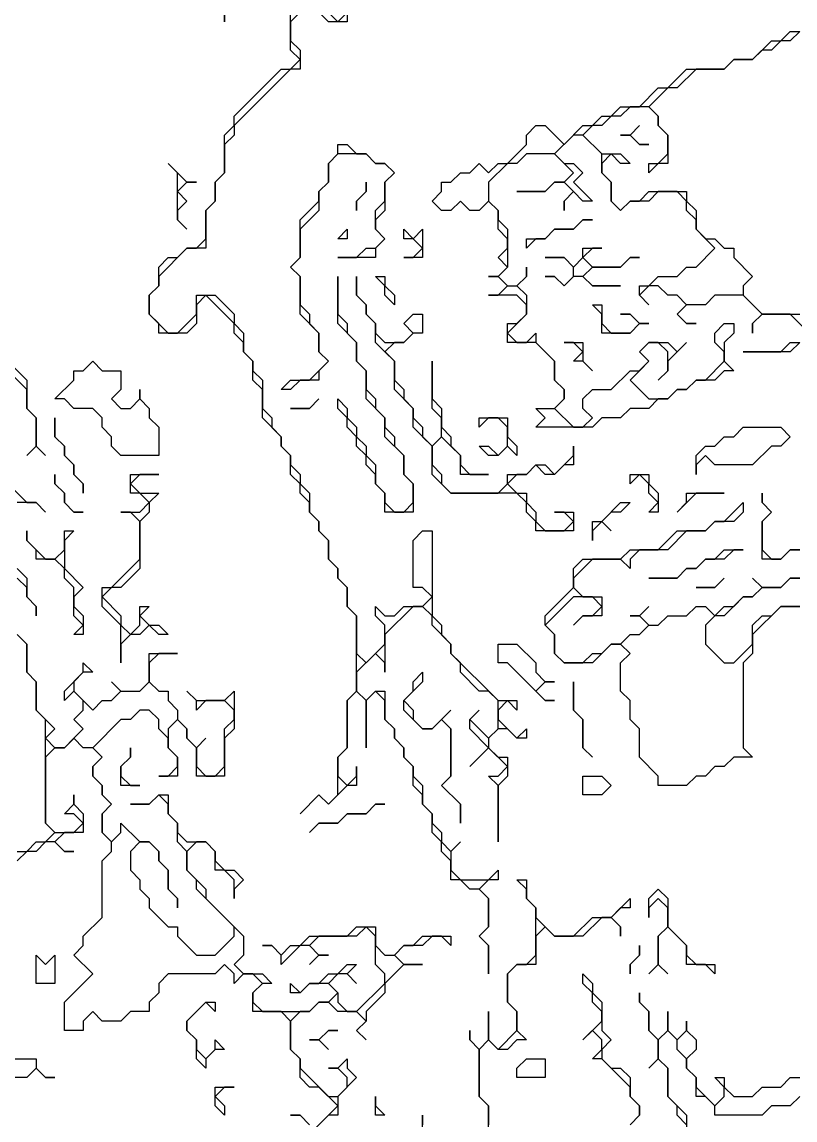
# Model space of a CAD drawing. Header units: metres. Extents: x 0 to 96.9, y 0 to 54.3.
# Drawn here: x 80.85 to 89.05, y 34.75 to 46.4 of the extents above; entities that cross this region are included whole.
import ezdxf

# ---------------------------------------------------------------- set-up
doc = ezdxf.new("R2010")
doc.units = ezdxf.units.M

msp = doc.modelspace()

# ---------------------------------------------------------------- linework, layer by layer
for points in [[(83, 47.4), (83, 46.4), (83, 47.4)], [(84.3, 46.8), (84.3, 46.4), (84.1, 46.4), (83.9, 46.6), (83.7, 46.4), (83.7, 46.2), (83.8, 46.1), (83.8, 45.9), (83.7, 45.9), (83.1, 45.3), (83.1, 45.2), (83, 45.1), (83, 44.8), (82.9, 44.7), (82.9, 44.5), (82.8, 44.4), (82.8, 44), (82.6, 44), (82.3, 43.7), (82.3, 43.6), (82.2, 43.5), (82.2, 43.3), (82.4, 43.1), (82.5, 43.1), (82.7, 43.3), (82.7, 43.5), (82.9, 43.5), (83.1, 43.3), (83.1, 43.2), (83.2, 43.1), (83.2, 42.9), (83.3, 42.8), (83.3, 42.7), (83.4, 42.6), (83.4, 42.3), (83.5, 42.2), (83.5, 42.1), (83.6, 42), (83.6, 41.9), (83.7, 41.8), (83.7, 41.7), (83.8, 41.6), (83.8, 41.5), (83.9, 41.4), (83.9, 41.2), (84, 41.1), (84, 41), (84.1, 40.9), (84.1, 40.7), (84.2, 40.6), (84.2, 40.5), (84.3, 40.4), (84.3, 40.2), (84.4, 40.1), (84.4, 39.7), (84.5, 39.6), (84.7, 39.8), (84.7, 40), (84.6, 40.1), (84.6, 40.2), (84.7, 40.1), (84.8, 40.1), (84.9, 40.2), (85.1, 40.2), (85.2, 40.3), (85.1, 40.4), (85, 40.4), (85, 40.9), (85.1, 41), (85.2, 41), (85.2, 40.1), (85.3, 40), (85.3, 39.9), (85.4, 39.8), (85.4, 39.7), (85.9, 39.2), (86.1, 39.2), (86.1, 39.1), (86, 39.2), (85.9, 39.1), (85.9, 39), (86.1, 38.8), (86.2, 38.9), (86.2, 38.8), (86.1, 38.8), (86, 38.9), (85.9, 38.9), (85.8, 38.8), (85.8, 38.7), (85.9, 38.6), (86, 38.6), (86, 38.4), (85.9, 38.3), (85.9, 37.7), (85.9, 38.3), (85.8, 38.4), (85.9, 38.4), (86, 38.5), (85.8, 38.7), (85.6, 38.5), (85.8, 38.7), (85.6, 38.9), (85.6, 39), (85.7, 39.1), (85.6, 39), (85.8, 38.8), (85.9, 38.9), (85.9, 39.2), (85.8, 39.3), (85.7, 39.3), (85.5, 39.5), (85.5, 39.6), (85.4, 39.7), (85.4, 39.8), (85.2, 40), (85.2, 40.1), (85.1, 40.2), (85, 40.2), (84.7, 39.9), (84.7, 39.5), (84.7, 39.6), (84.6, 39.7), (84.4, 39.5), (84.4, 39.3), (84.5, 39.2), (84.6, 39.3), (84.7, 39.3), (84.7, 39), (84.8, 38.9), (84.8, 38.8), (84.9, 38.7), (84.9, 38.6), (85, 38.5), (85, 38.4), (85.1, 38.3), (85.1, 38.1), (85.2, 38), (85.2, 37.9), (85.3, 37.8), (85.3, 37.7), (85.4, 37.6), (85.5, 37.7), (85.4, 37.6), (85.4, 37.4), (85.5, 37.3), (85.8, 37.3), (85.9, 37.4), (85.9, 37.3), (85.8, 37.3), (85.7, 37.2), (85.8, 37.1), (85.8, 36.8), (85.7, 36.7), (85.8, 36.6), (85.8, 36.3), (85.8, 36.6), (85.7, 36.7), (85.8, 36.8), (85.8, 37.1), (85.7, 37.2), (85.6, 37.2), (85.5, 37.3), (85.4, 37.3), (85.4, 37.5), (85.3, 37.6), (85.3, 37.7), (85.2, 37.8), (85.2, 38), (85.1, 38.1), (85.1, 38.2), (85, 38.3), (85, 38.5), (84.9, 38.6), (84.9, 38.7), (84.8, 38.8), (84.8, 38.9), (84.7, 39), (84.7, 39.2), (84.6, 39.3), (84.5, 39.2), (84.5, 38.7), (84.5, 39.2), (84.4, 39.3), (84.3, 39.2), (84.3, 38.7), (84.2, 38.6), (84.2, 38.4), (84.3, 38.3), (84.4, 38.4), (84.4, 38.5), (84.4, 38.3), (84.3, 38.3), (84.1, 38.1), (84, 38.2), (83.8, 38), (84, 38.2), (84.1, 38.1), (84.2, 38.2), (84.2, 38.6), (84.3, 38.7), (84.3, 39.2), (84.4, 39.3), (84.4, 40.1), (84.3, 40.2), (84.3, 40.4), (84.2, 40.5), (84.2, 40.6), (84.1, 40.7), (84.1, 40.9), (84, 41), (84, 41.1), (83.9, 41.2), (83.9, 41.3), (83.8, 41.4), (83.8, 41.5), (83.7, 41.6), (83.7, 41.8), (83.6, 41.9), (83.6, 42), (83.4, 42.2), (83.4, 42.5), (83.3, 42.6), (83.3, 42.8), (83.2, 42.9), (83.2, 43), (83.1, 43.1), (83.1, 43.2), (82.8, 43.5), (82.7, 43.4), (82.7, 43.2), (82.6, 43.1), (82.3, 43.1), (82.3, 43.2), (82.2, 43.3), (82.2, 43.5), (82.3, 43.6), (82.3, 43.8), (82.4, 43.9), (82.5, 43.9), (82.6, 44), (82.7, 44), (82.8, 44.1), (82.8, 44.4), (82.9, 44.5), (82.9, 44.7), (83, 44.8), (83, 45.2), (83.1, 45.3), (83.1, 45.4), (83.6, 45.9), (83.7, 45.9), (83.8, 46), (83.7, 46.1), (83.7, 46.5)], [(84, 46.6), (84.2, 46.4), (84.3, 46.5)], [(89.2, 43.1), (89, 43.3), (88.7, 43.3), (88.6, 43.2), (88.6, 43.1), (88.6, 43.2), (88.7, 43.3), (88.5, 43.5), (88.2, 43.5), (88.1, 43.4), (87.9, 43.4), (87.8, 43.3), (87.9, 43.2), (88, 43.2), (87.9, 43.2), (87.8, 43.3), (87.9, 43.4), (87.8, 43.5), (87.7, 43.5), (87.6, 43.6), (87.5, 43.6), (87.4, 43.5), (87.5, 43.4), (87.4, 43.5), (87.4, 43.6), (87.5, 43.6), (87.6, 43.7), (87.8, 43.7), (87.9, 43.8), (88, 43.8), (88.2, 44), (88, 44.2), (88, 44.3), (87.9, 44.4), (87.9, 44.5), (87.8, 44.6), (87.6, 44.6), (87.5, 44.5), (87.3, 44.5), (87.2, 44.4), (87.1, 44.5), (87.1, 44.7), (87, 44.8), (87, 45), (86.8, 45.2), (86.7, 45.2), (86.5, 45), (86.6, 44.9), (86.7, 44.9), (86.8, 44.8), (86.7, 44.7), (86.9, 44.5), (86.8, 44.5), (86.7, 44.6), (86.6, 44.5), (86.6, 44.4), (86.6, 44.5), (86.7, 44.6), (86.6, 44.7), (86.5, 44.7), (86.4, 44.6), (86.1, 44.6), (86.4, 44.6), (86.5, 44.7), (86.6, 44.7), (86.7, 44.8), (86.5, 45), (86.2, 45), (86.1, 44.9), (86, 44.9), (85.8, 44.7), (85.8, 44.5), (85.9, 44.4), (85.9, 44.3), (86, 44.2), (86, 43.8), (85.9, 43.7), (86, 43.6), (86.1, 43.6), (86.2, 43.7), (86.2, 43.8), (86.2, 43.7), (86.1, 43.6), (86.2, 43.5), (86.2, 43.3), (86, 43.1), (86.1, 43), (86.2, 43), (86.3, 43.1), (86.3, 43), (86.5, 42.8), (86.5, 42.6), (86.6, 42.5), (86.6, 42.4), (86.5, 42.3), (86.7, 42.1), (86.8, 42.1), (86.9, 42.2), (86.8, 42.3), (86.8, 42.4), (86.9, 42.5), (87.1, 42.5), (87.3, 42.7), (87.4, 42.7), (87.5, 42.8), (87.4, 42.9), (87.5, 43), (87.7, 43), (87.8, 42.9), (87.9, 43), (87.7, 42.8), (87.7, 42.7), (87.6, 42.6), (87.7, 42.7), (87.7, 42.9), (87.6, 43), (87.5, 43), (87.4, 42.9), (87.5, 42.8), (87.3, 42.6), (87.5, 42.4), (87.7, 42.4), (87.8, 42.5), (87.9, 42.5), (88, 42.6), (88.1, 42.6), (88.3, 42.8), (88.3, 42.9), (88.2, 43), (88.2, 43.1), (88.3, 43.2), (88.4, 43.2), (88.4, 43.1), (88.3, 43), (88.3, 42.8), (88.4, 42.7), (88.3, 42.7), (88.2, 42.6), (88, 42.6), (87.9, 42.5), (87.8, 42.5), (87.7, 42.4), (87.6, 42.4), (87.5, 42.3), (87.3, 42.3), (87.2, 42.2), (87, 42.2), (86.9, 42.1), (86.3, 42.1), (86.4, 42.2), (86.3, 42.3), (86.5, 42.3), (86.6, 42.4), (86.6, 42.5), (86.5, 42.6), (86.5, 42.8), (86.3, 43), (86, 43), (86, 43.2), (86.1, 43.2), (86.2, 43.3), (86.2, 43.4), (86.1, 43.5), (85.8, 43.5), (85.9, 43.5), (86, 43.6), (85.9, 43.7), (85.8, 43.7), (85.9, 43.7), (86, 43.8), (85.9, 43.9), (86, 44), (86, 44.1), (85.9, 44.2), (85.9, 44.4), (85.8, 44.5), (85.7, 44.4), (85.6, 44.4), (85.5, 44.5), (85.4, 44.4), (85.3, 44.4), (85.2, 44.5), (85.3, 44.6), (85.3, 44.7), (85.4, 44.7), (85.5, 44.8), (85.6, 44.8), (85.7, 44.9), (85.8, 44.8), (85.9, 44.9), (86, 44.9), (86.2, 45.1), (86.2, 45.2), (86.3, 45.3), (86.4, 45.3), (86.6, 45.1), (86.8, 45.3), (86.9, 45.3), (87, 45.4), (87.1, 45.4), (87.2, 45.5), (87.4, 45.5), (87.6, 45.7), (87.7, 45.7), (87.9, 45.9), (88.3, 45.9), (88.4, 46), (88.6, 46), (88.8, 46.2), (88.9, 46.2), (89, 46.3), (89.1, 46.3), (89, 46.2), (88.9, 46.2), (88.8, 46.1), (88.7, 46.1), (88.6, 46), (88.4, 46), (88.3, 45.9), (88, 45.9), (87.8, 45.7), (87.7, 45.7), (87.5, 45.5), (87.6, 45.4), (87.6, 45.3), (87.7, 45.2), (87.7, 44.9), (87.6, 44.9), (87.5, 44.8), (87.5, 44.9), (87.6, 44.9), (87.7, 45), (87.7, 45.2), (87.6, 45.3), (87.6, 45.4), (87.5, 45.5), (87.3, 45.5), (87.2, 45.4), (87.1, 45.4), (87, 45.3), (86.9, 45.3), (86.8, 45.2), (87, 45), (87.2, 45), (87.3, 44.9), (87.2, 44.9), (87.1, 45), (87, 44.9), (87, 44.8), (87.1, 44.7), (87.1, 44.5), (87.2, 44.4), (87.3, 44.5), (87.4, 44.5), (87.5, 44.6), (87.9, 44.6), (87.9, 44.5), (88, 44.4), (88, 44.2), (88.1, 44.1), (88.2, 44.1), (88.3, 44), (88.4, 44), (88.4, 43.9), (88.6, 43.7), (88.5, 43.6), (88.5, 43.5), (88.7, 43.3), (89.1, 43.3)], [(80.1, 43.4), (80.9, 42.6), (80.9, 42.3), (81, 42.2), (81, 41.9), (81.1, 41.8), (81, 41.9), (80.9, 41.8), (81, 41.9), (81, 42.2), (80.9, 42.3), (80.9, 42.5), (80, 43.4)], [(89.1, 43), (89, 42.9), (88.5, 42.9), (88.9, 42.9), (89, 43), (89.1, 43)], [(80.6, 41.6), (80.9, 41.3), (81, 41.3), (81.1, 41.2), (81, 41.3), (80.8, 41.3)], [(89.1, 40.2), (88.9, 40.2), (88.6, 39.9), (88.6, 39.7), (88.5, 39.6), (88.5, 38.7), (88.6, 38.6), (88.4, 38.6), (88.3, 38.5), (88.2, 38.5), (88.1, 38.4), (88, 38.4), (87.9, 38.3), (87.6, 38.3), (87.6, 38.4), (87.4, 38.6), (87.4, 38.9), (87.3, 39), (87.3, 39.2), (87.2, 39.3), (87.2, 39.6), (87.3, 39.7), (87.2, 39.8), (87.1, 39.8), (86.9, 39.6), (86.6, 39.6), (86.5, 39.7), (86.5, 39.9), (86.4, 40), (86.4, 40.1), (86.7, 40.4), (86.7, 40.6), (86.8, 40.7), (87.2, 40.7), (87.3, 40.8), (87.6, 40.8), (87.8, 41), (88.1, 41), (88.2, 41.1), (88.3, 41.1), (88.5, 41.3), (88.5, 41.2), (88.4, 41.1), (88.2, 41.1), (88.1, 41), (87.9, 41), (87.7, 40.8), (87.4, 40.8), (87.3, 40.7), (87.3, 40.6), (87.2, 40.7), (86.9, 40.7), (86.7, 40.5), (86.7, 40.4), (86.8, 40.3), (87, 40.3), (87, 40.1), (86.8, 40.1), (86.7, 40), (86.8, 40.1), (86.9, 40.1), (87, 40.2), (86.9, 40.3), (86.7, 40.3), (86.4, 40), (86.5, 39.9), (86.5, 39.7), (86.6, 39.6), (86.8, 39.6), (86.9, 39.7), (87, 39.7), (87.1, 39.8), (87.2, 39.8), (87.3, 39.9), (87.4, 39.9), (87.5, 40), (87.4, 40.1), (87.3, 40.1), (87.4, 40.1), (87.5, 40.2), (87.4, 40.1), (87.5, 40), (87.6, 40), (87.7, 40.1), (87.9, 40.1), (88, 40.2), (88.1, 40.2), (88.2, 40.1), (88.3, 40.2), (88.4, 40.2), (88.5, 40.3), (88.6, 40.3), (88.7, 40.4), (88.6, 40.5), (88.7, 40.4), (88.9, 40.4), (89, 40.5), (89.1, 40.5)], [(80.8, 40.6), (80.9, 40.5), (80.9, 40.3), (81, 40.2), (81, 40.1), (81, 40.2), (80.9, 40.3), (80.9, 40.4), (80.8, 40.5)], [(89.1, 40.5), (89, 40.5), (88.9, 40.4), (88.7, 40.4), (88.6, 40.3), (88.5, 40.3), (88.3, 40.1), (88.2, 40.1), (88.1, 40), (88.1, 39.8), (88.3, 39.6), (88.4, 39.6), (88.6, 39.8), (88.6, 40), (88.7, 40.1), (88.8, 40.1), (88.9, 40.2), (89.1, 40.2)], [(80.8, 37.6), (80.9, 37.6), (81, 37.7), (81.1, 37.7), (81.2, 37.8), (81.1, 37.9), (81.1, 39), (81, 39.1), (81, 39.4), (80.9, 39.5), (80.9, 39.8), (80.8, 39.9)], [(80.8, 39.9), (80.9, 39.8), (80.9, 39.5), (81, 39.4), (81, 39.1), (81.2, 38.9), (81.1, 38.8), (81.2, 38.7), (81.3, 38.7), (81.5, 38.9), (81.4, 39), (81.5, 39.1), (81.5, 39.2), (81.4, 39.3), (81.3, 39.2), (81.3, 39.3), (81.5, 39.5), (81.5, 39.6), (81.6, 39.5), (81.5, 39.5), (81.4, 39.4), (81.4, 39.3), (81.6, 39.1), (81.7, 39.2), (81.8, 39.2), (81.9, 39.3), (81.8, 39.4), (81.9, 39.3), (82.1, 39.3), (82.2, 39.4), (82.2, 39.7), (82.5, 39.7), (82.3, 39.7), (82.2, 39.6), (82.2, 39.4), (82.3, 39.3), (82.4, 39.3), (82.4, 39.2), (82.5, 39.1), (82.5, 39), (82.6, 38.9), (82.6, 38.8), (82.7, 38.7), (82.8, 38.8), (82.7, 38.7), (82.7, 38.5), (82.8, 38.4), (82.9, 38.4), (83, 38.5), (83, 38.9), (83.1, 39), (83.1, 39.1), (83, 39.2), (82.8, 39.2), (82.7, 39.1), (82.7, 39.2), (82.6, 39.3), (82.7, 39.2), (83, 39.2), (83.1, 39.3), (83.1, 38.9), (83, 38.8), (83, 38.4), (82.7, 38.4), (82.7, 38.7), (82.6, 38.8), (82.6, 38.9), (82.5, 39), (82.4, 38.9), (82.4, 38.7), (82.5, 38.6), (82.5, 38.4), (82.3, 38.4), (82.4, 38.4), (82.5, 38.5), (82.5, 38.6), (82.4, 38.7), (82.4, 38.8), (82.3, 38.9), (82.3, 39), (82.2, 39.1), (82.1, 39.1), (82, 39), (81.9, 39), (81.6, 38.7), (81.7, 38.6), (81.6, 38.5), (81.6, 38.4), (81.7, 38.3), (81.7, 38.2), (81.8, 38.1), (81.7, 38), (81.7, 37.8), (81.8, 37.7), (81.9, 37.8), (81.9, 37.9), (82.1, 37.7), (82.2, 37.7), (82.3, 37.6), (82.3, 37.5), (82.4, 37.4), (82.4, 37.2), (82.5, 37.1), (82.5, 37), (82.5, 37.1), (82.4, 37.2), (82.4, 37.4), (82.3, 37.5), (82.3, 37.6), (82.2, 37.7), (82.1, 37.7), (82, 37.6), (82, 37.4), (82.1, 37.3), (82.1, 37.2), (82.2, 37.1), (82.2, 37), (82.4, 36.8), (82.5, 36.8), (82.5, 36.7), (82.7, 36.5), (82.9, 36.5), (83.1, 36.7), (83.1, 36.8), (82.7, 37.2), (82.7, 37.3), (82.6, 37.4), (82.6, 37.6), (82.5, 37.7), (82.5, 37.9), (82.4, 38), (82.4, 38.1), (82.3, 38.2), (82.2, 38.1), (82, 38.1), (82.2, 38.1), (82.3, 38.2), (82.4, 38.2), (82.4, 38), (82.5, 37.9), (82.5, 37.8), (82.6, 37.7), (82.8, 37.7), (82.9, 37.6), (82.9, 37.5), (83, 37.4), (83.1, 37.4), (83.2, 37.3), (83.1, 37.2), (83.1, 37.1), (83.1, 37.3), (83, 37.4), (82.9, 37.4), (82.9, 37.6), (82.8, 37.7), (82.7, 37.7), (82.6, 37.6), (82.6, 37.4), (82.8, 37.2), (82.8, 37.1), (83.2, 36.7), (83.2, 36.5), (83.1, 36.4), (83.2, 36.3), (83.4, 36.3), (83.5, 36.2), (83.4, 36.2), (83.3, 36.1), (83.3, 36), (83.4, 35.9), (83.9, 35.9), (84, 36), (84.1, 36), (84.2, 36.1), (84.1, 36.2), (83.9, 36.2), (83.8, 36.1), (83.7, 36.1), (83.7, 36.2), (83.8, 36.1), (83.9, 36.2), (84, 36.2), (84.1, 36.3), (84.2, 36.3), (84.3, 36.4), (84.4, 36.4), (84.3, 36.3), (84.4, 36.2), (84.3, 36.3), (84.2, 36.3), (84.1, 36.2), (84.2, 36.1), (84.2, 36), (84.3, 35.9), (84.4, 35.9), (84.7, 36.2), (84.7, 36.3), (84.6, 36.4), (84.6, 36.7), (84.5, 36.8), (84.4, 36.7), (84, 36.7), (83.9, 36.6), (84, 36.5), (84.1, 36.5), (84, 36.5), (83.9, 36.4), (84, 36.5), (83.9, 36.6), (83.8, 36.6), (83.6, 36.4), (83.6, 36.5), (83.5, 36.6), (83.4, 36.6), (83.5, 36.6), (83.6, 36.5), (83.7, 36.6), (83.8, 36.6), (83.9, 36.7), (84.3, 36.7), (84.4, 36.8), (84.6, 36.8), (84.6, 36.6), (84.7, 36.5), (84.8, 36.5), (84.9, 36.6), (85, 36.6), (85.1, 36.7), (85.4, 36.7), (85.4, 36.6), (85.3, 36.7), (85.2, 36.7), (85.1, 36.6), (84.9, 36.6), (84.8, 36.5), (84.9, 36.4), (85.1, 36.4), (84.9, 36.4), (84.7, 36.2), (84.7, 36.1), (84.5, 35.9), (84.5, 35.8), (84.4, 35.7), (84.5, 35.6), (84.4, 35.7), (84.5, 35.8), (84.4, 35.9), (84.2, 35.9), (84.1, 36), (84, 36), (83.9, 35.9), (83.8, 35.9), (83.7, 35.8), (83.7, 35.5), (83.8, 35.4), (83.8, 35.3), (84.1, 35), (84.2, 35), (84.3, 35.1), (84.3, 35.2), (84.2, 35.3), (84.1, 35.3), (84.2, 35.3), (84.3, 35.4), (84.3, 35.3), (84.4, 35.2), (84.2, 35), (84.2, 34.8), (84.1, 34.8), (83.9, 34.6)], [(84, 34.7), (84.2, 34.9), (84, 35.1), (83.9, 35.1), (83.8, 35.2), (83.8, 35.4), (83.7, 35.5), (83.7, 35.8), (83.6, 35.9), (83.3, 35.9), (83.3, 36.1), (83.4, 36.2), (83.3, 36.3), (83.2, 36.3), (83.1, 36.2), (83.1, 36.3), (83, 36.4), (82.9, 36.3), (82.4, 36.3), (82.3, 36.2), (82.3, 36.1), (82.2, 36), (82.2, 35.9), (82, 35.9), (81.9, 35.8), (81.7, 35.8), (81.6, 35.9), (81.5, 35.8), (81.5, 35.7), (81.3, 35.7), (81.3, 36), (81.6, 36.3), (81.4, 36.5), (81.5, 36.6), (81.5, 36.7), (81.7, 36.9), (81.7, 37.5), (81.8, 37.6), (81.8, 37.7), (81.7, 37.8), (81.7, 38), (81.8, 38.1), (81.7, 38.2), (81.7, 38.3), (81.6, 38.4), (81.6, 38.5), (81.7, 38.6), (81.6, 38.7), (81.5, 38.7), (81.4, 38.8), (81.3, 38.7), (81.2, 38.7), (81.1, 38.6), (81.1, 37.9), (81.2, 37.8), (81.4, 37.8), (81.5, 37.9), (81.4, 38), (81.3, 38), (81.4, 38.1), (81.4, 38.2), (81.4, 38.1), (81.5, 38), (81.5, 37.8), (81.3, 37.8), (81.2, 37.7), (81.3, 37.6), (81.4, 37.6), (81.3, 37.6), (81.2, 37.7), (81.1, 37.7), (81, 37.6), (80.9, 37.6), (80.8, 37.5)], [(85.8, 34.6), (85.8, 34.9), (85.7, 35), (85.7, 35.5), (85.6, 35.6), (85.6, 35.7), (85.6, 35.6), (85.7, 35.5), (85.8, 35.6), (85.8, 35.9), (85.8, 35.6), (85.9, 35.5), (86.1, 35.7), (86.1, 35.9), (86, 36), (86, 36.3), (86.1, 36.4), (86.2, 36.4), (86.3, 36.5), (86.3, 37), (86.2, 37.1), (86.2, 37.2), (86.1, 37.3), (86.2, 37.3), (86.2, 37.1), (86.3, 37), (86.3, 36.9), (86.5, 36.7), (86.7, 36.7), (86.9, 36.9), (87.1, 36.9), (87.3, 37.1), (87.3, 37), (87.2, 37), (87.1, 36.9), (87.2, 36.8), (87.2, 36.7), (87.2, 36.8), (87.1, 36.9), (87, 36.9), (86.8, 36.7), (86.5, 36.7), (86.4, 36.8), (86.3, 36.7), (86.3, 36.4), (86.1, 36.4), (86, 36.3), (86, 36), (86.1, 35.9), (86.1, 35.7), (86.2, 35.6), (86.1, 35.6), (86, 35.5), (85.9, 35.5), (85.8, 35.6), (85.7, 35.5), (85.7, 35), (85.8, 34.9), (85.8, 34.7)], [(87.3, 34.7), (87.4, 34.8), (87.4, 34.9), (87.3, 35), (87.3, 35.1), (87, 35.4), (86.9, 35.4), (87, 35.5), (87, 35.6), (86.9, 35.7), (86.8, 35.6), (87, 35.8), (87, 35.9), (86.9, 36), (86.9, 36.1), (86.8, 36.2), (86.8, 36.3), (86.9, 36.2), (86.9, 36.1), (87, 36), (87, 35.7), (87.1, 35.6), (87, 35.5), (87, 35.4), (87.1, 35.3), (87.2, 35.3), (87.3, 35.2), (87.3, 35), (87.4, 34.9), (87.4, 34.8), (87.3, 34.7)], [(87.9, 34.7), (87.8, 34.8), (87.8, 34.9), (87.7, 35), (87.7, 35.3), (87.6, 35.4), (87.5, 35.3), (87.6, 35.4), (87.6, 35.6), (87.5, 35.7), (87.5, 35.9), (87.4, 36), (87.4, 36.1), (87.4, 36), (87.5, 35.9), (87.5, 35.7), (87.6, 35.6), (87.7, 35.7), (87.7, 35.9), (87.7, 35.7), (87.8, 35.6), (87.9, 35.7), (87.9, 35.8), (87.9, 35.7), (88, 35.6), (88, 35.5), (87.9, 35.4), (87.9, 35.3), (88, 35.2), (88, 35.1), (88.2, 34.9), (88.3, 35), (88.3, 35.1), (88.2, 35.2), (88.3, 35.2), (88.3, 35.1), (88.4, 35), (88.6, 35), (88.7, 35.1), (88.9, 35.1), (89, 35.2), (89.1, 35.2)], [(89.1, 35), (89, 34.9), (88.8, 34.9), (88.7, 34.8), (88.2, 34.8), (88.2, 34.9), (88.1, 35), (88, 35), (88, 35.2), (87.9, 35.3), (87.9, 35.4), (87.8, 35.5), (87.8, 35.6), (87.7, 35.7), (87.6, 35.6), (87.6, 35.4), (87.7, 35.3), (87.7, 35), (87.9, 34.8), (87.9, 34.4)], [(83.9, 34.7), (83.8, 34.8), (83.7, 34.8), (83.8, 34.8), (83.9, 34.7)], [(85.1, 34.5), (85.1, 34.8), (85.1, 34.7)]]:
    msp.add_lwpolyline(points)
for points in [[(87.4, 45.1), (87.3, 45.2), (87.2, 45.2), (87.3, 45.2), (87.4, 45.3), (87.3, 45.2), (87.4, 45.1), (87.5, 45.1)], [(83.6, 42.5), (83.7, 42.6), (83.9, 42.6), (84.1, 42.8), (84, 42.9), (84, 43.1), (83.8, 43.3), (83.8, 43.7), (83.7, 43.8), (83.8, 43.9), (83.8, 44.3), (84, 44.5), (84, 44.6), (84.1, 44.7), (84.1, 44.9), (84.2, 45), (84.2, 45.1), (84.3, 45.1), (84.4, 45), (84.5, 45), (84.6, 44.9), (84.7, 44.9), (84.8, 44.8), (84.7, 44.7), (84.7, 44.4), (84.6, 44.3), (84.6, 44.2), (84.7, 44.1), (84.6, 44), (84.6, 43.9), (84.2, 43.9), (84.4, 43.9), (84.5, 44), (84.6, 44), (84.7, 44.1), (84.6, 44.2), (84.6, 44.4), (84.7, 44.5), (84.7, 44.7), (84.8, 44.8), (84.7, 44.9), (84.6, 44.9), (84.5, 45), (84.2, 45), (84.1, 44.9), (84.1, 44.7), (84, 44.6), (84, 44.4), (83.8, 44.2), (83.8, 43.9), (83.7, 43.8), (83.8, 43.7), (83.8, 43.4), (83.9, 43.3), (83.9, 43.2), (84, 43.1), (84, 42.9), (84.1, 42.8), (84, 42.7), (84, 42.6), (83.8, 42.6), (83.7, 42.5)], [(82.6, 44.2), (82.5, 44.3), (82.5, 44.8), (82.4, 44.9), (82.6, 44.7), (82.7, 44.7), (82.6, 44.7), (82.5, 44.6), (82.6, 44.5), (82.5, 44.4), (82.5, 44.3)], [(84.4, 44.4), (84.4, 44.5), (84.5, 44.6), (84.5, 44.7), (84.5, 44.6), (84.4, 44.5)], [(86.2, 44), (86.2, 44.1), (86.4, 44.1), (86.5, 44.2), (86.7, 44.2), (86.8, 44.3), (86.9, 44.3), (86.8, 44.3), (86.7, 44.2), (86.5, 44.2), (86.4, 44.1), (86.3, 44.1)], [(84.2, 44.1), (84.3, 44.2), (84.3, 44.1)], [(84.9, 43.9), (85, 43.9), (85.1, 44), (85, 44.1), (84.9, 44.1), (84.9, 44.2), (85, 44.1), (85.1, 44.2), (85.1, 43.9)], [(86.6, 43.6), (86.5, 43.7), (86.4, 43.7), (86.5, 43.7), (86.6, 43.6), (86.7, 43.7), (86.7, 43.8), (86.6, 43.9), (86.4, 43.9), (86.6, 43.9), (86.7, 43.8), (86.8, 43.9), (86.8, 44), (87, 44), (86.9, 44), (86.8, 43.9), (86.9, 43.8), (87.2, 43.8), (87.3, 43.9), (87.4, 43.9), (87.3, 43.9), (87.2, 43.8), (86.9, 43.8), (86.8, 43.7), (86.9, 43.6), (87.2, 43.6), (86.9, 43.6), (86.8, 43.7), (86.7, 43.7)], [(84.7, 41.2), (84.7, 41.4), (84.6, 41.5), (84.6, 41.6), (84.5, 41.7), (84.5, 41.8), (84.4, 41.9), (84.4, 42), (84.3, 42.1), (84.3, 42.2), (84.2, 42.3), (84.2, 42.4), (84.3, 42.3), (84.3, 42.2), (84.4, 42.1), (84.4, 42), (84.5, 41.9), (84.5, 41.8), (84.6, 41.7), (84.6, 41.5), (84.7, 41.4), (84.7, 41.3), (84.8, 41.2), (84.9, 41.2), (85, 41.3), (85, 41.5), (84.9, 41.6), (84.9, 41.8), (84.7, 42), (84.7, 42.2), (84.5, 42.4), (84.5, 42.7), (84.4, 42.8), (84.4, 43), (84.2, 43.2), (84.2, 43.7), (84.2, 43.3), (84.3, 43.2), (84.3, 43.1), (84.4, 43), (84.4, 42.8), (84.5, 42.7), (84.5, 42.5), (84.6, 42.4), (84.6, 42.3), (84.7, 42.2), (84.7, 42.1), (84.8, 42), (84.8, 41.9), (84.9, 41.8), (84.9, 41.6), (85, 41.5), (85, 41.2)], [(86.3, 41), (86.3, 41.1), (86.2, 41.2), (86.2, 41.3), (86.1, 41.4), (85.4, 41.4), (85.2, 41.6), (85.2, 41.9), (85, 42.1), (85, 42.3), (84.8, 42.5), (84.8, 42.8), (84.6, 43), (84.6, 43.2), (84.5, 43.3), (84.5, 43.4), (84.4, 43.5), (84.4, 43.7), (84.4, 43.5), (84.5, 43.4), (84.5, 43.3), (84.6, 43.2), (84.6, 43.1), (84.7, 43), (84.9, 43), (85, 43.1), (84.9, 43.2), (85, 43.3), (85.1, 43.3), (85.1, 43.1), (85, 43.1), (84.9, 43), (84.8, 43), (84.7, 42.9), (84.8, 42.8), (84.8, 42.6), (84.9, 42.5), (84.9, 42.4), (85, 42.3), (85, 42.2), (85.1, 42.1), (85.1, 42), (85.2, 41.9), (85.3, 42), (85.3, 42.2), (85.2, 42.3), (85.2, 42.8), (85.2, 42.4), (85.3, 42.3), (85.3, 42.1), (85.4, 42), (85.4, 41.9), (85.5, 41.8), (85.5, 41.7), (85.6, 41.6), (85.8, 41.6), (85.5, 41.6), (85.5, 41.8), (85.3, 42), (85.2, 41.9), (85.2, 41.7), (85.3, 41.6), (85.3, 41.5), (85.4, 41.4), (85.9, 41.4), (86, 41.5), (86, 41.6), (86.2, 41.6), (86.3, 41.7), (86.4, 41.7), (86.5, 41.6), (86.7, 41.8), (86.7, 41.9), (86.7, 41.7), (86.6, 41.7), (86.5, 41.6), (86.4, 41.6), (86.3, 41.7), (86.2, 41.6), (86.1, 41.6), (86, 41.5), (86.1, 41.4), (86.2, 41.4), (86.2, 41.3), (86.3, 41.2), (86.3, 41.1), (86.4, 41), (86.6, 41), (86.7, 41.1), (86.6, 41.2), (86.5, 41.2), (86.7, 41.2), (86.7, 41)], [(84.8, 43.4), (84.7, 43.5), (84.7, 43.6), (84.6, 43.7), (84.7, 43.7), (84.7, 43.6), (84.8, 43.5)], [(87, 43.1), (87, 43.3), (86.9, 43.4), (87, 43.4), (87, 43.2), (87.1, 43.1), (87.3, 43.1), (87.4, 43.2), (87.3, 43.3), (87.2, 43.3), (87.3, 43.3), (87.4, 43.2), (87.5, 43.2), (87.4, 43.2), (87.3, 43.1)], [(86.9, 42.7), (86.8, 42.8), (86.7, 42.8), (86.8, 42.9), (86.7, 43), (86.6, 43), (86.8, 43), (86.8, 42.8)], [(81.9, 41.8), (81.8, 41.9), (81.8, 42), (81.7, 42.1), (81.7, 42.2), (81.6, 42.3), (81.4, 42.3), (81.3, 42.4), (81.2, 42.4), (81.4, 42.6), (81.4, 42.7), (81.5, 42.7), (81.6, 42.8), (81.7, 42.7), (81.9, 42.7), (81.9, 42.5), (81.8, 42.4), (81.9, 42.3), (82, 42.3), (82.1, 42.4), (82.1, 42.5), (82.1, 42.4), (82.2, 42.3), (82.2, 42.2), (82.3, 42.1), (82.3, 41.8)], [(83.7, 42.3), (83.9, 42.3), (84, 42.4), (83.9, 42.3)], [(81.5, 41.4), (81.5, 41.5), (81.4, 41.6), (81.4, 41.7), (81.3, 41.8), (81.3, 41.9), (81.2, 42), (81.2, 42.2), (81.2, 42), (81.3, 41.9), (81.3, 41.8), (81.4, 41.7), (81.4, 41.6), (81.5, 41.5)], [(85.8, 41.8), (85.7, 41.9), (85.8, 41.9), (85.9, 41.8), (86, 41.9), (86, 42.1), (85.9, 42.2), (85.8, 42.2), (85.7, 42.1), (85.7, 42.2), (86, 42.2), (86, 42), (86.1, 41.9), (86.1, 41.8), (86, 41.9), (85.9, 41.8)], [(88, 41.6), (88, 41.8), (88.1, 41.9), (88.2, 41.9), (88.3, 42), (88.4, 42), (88.5, 42.1), (88.9, 42.1), (89, 42), (88.9, 41.9), (88.8, 41.9), (88.6, 41.7), (88.2, 41.7), (88.1, 41.8), (88, 41.7)], [(81.4, 41.2), (81.3, 41.3), (81.3, 41.4), (81.2, 41.5), (81.2, 41.6), (81.2, 41.5), (81.3, 41.4), (81.3, 41.3), (81.4, 41.2), (81.5, 41.2)], [(81.9, 39.6), (81.9, 40), (81.7, 40.2), (81.7, 40.4), (81.8, 40.4), (82.1, 40.7), (82.1, 41.1), (82, 41.2), (81.9, 41.2), (82.1, 41.2), (82.2, 41.3), (82.1, 41.4), (82, 41.4), (82, 41.6), (82.3, 41.6), (82.1, 41.6), (82, 41.5), (82.1, 41.4), (82.3, 41.4), (82.2, 41.3), (82.2, 41.2), (82.1, 41.1), (82.1, 40.6), (81.9, 40.4), (81.8, 40.4), (81.7, 40.3), (81.9, 40.1), (81.9, 40), (82, 39.9), (82.1, 40), (82.1, 40.2), (82.2, 40.2), (82.1, 40.1), (82.2, 40), (82.3, 40), (82.4, 39.9), (82.3, 39.9), (82.2, 40), (82.1, 39.9), (82, 39.9), (81.9, 39.8)], [(87.5, 41.2), (87.6, 41.3), (87.5, 41.4), (87.5, 41.5), (87.4, 41.6), (87.3, 41.5), (87.3, 41.6), (87.5, 41.6), (87.5, 41.5), (87.6, 41.4), (87.6, 41.2)], [(87.8, 41.2), (87.9, 41.3), (87.9, 41.4), (88.3, 41.4), (88, 41.4)], [(88.7, 40.7), (88.7, 41.1), (88.8, 41.2), (88.7, 41.3), (88.7, 41.4), (88.7, 41.3), (88.8, 41.2), (88.7, 41.1), (88.7, 40.8), (88.8, 40.7), (88.9, 40.7), (89, 40.8), (89.1, 40.8), (89, 40.8), (88.9, 40.7)], [(86.9, 40.9), (86.9, 41.1), (87, 41.1), (87.2, 41.3), (87.3, 41.3), (87.2, 41.2), (87.1, 41.2), (87, 41.1), (87.1, 41), (87, 41.1), (86.9, 41)], [(81.4, 39.9), (81.5, 40), (81.4, 40.1), (81.4, 40.4), (81.3, 40.5), (81.3, 40.6), (81.2, 40.7), (81, 40.7), (81, 40.8), (80.9, 40.9), (80.9, 41), (80.9, 40.9), (81.1, 40.7), (81.2, 40.7), (81.3, 40.8), (81.3, 41), (81.4, 41), (81.3, 40.9), (81.3, 40.6), (81.5, 40.4), (81.4, 40.3), (81.4, 40.2), (81.5, 40.1), (81.5, 39.9)], [(87.5, 40.5), (87.8, 40.5), (87.9, 40.6), (88, 40.6), (88.1, 40.7), (88.2, 40.7), (88.3, 40.8), (88.5, 40.8), (88.4, 40.8), (88.3, 40.7), (88.1, 40.7), (88, 40.6), (87.9, 40.6), (87.8, 40.5)], [(88, 40.4), (88.2, 40.4), (88.3, 40.5), (88.2, 40.4)], [(86.4, 39.2), (86, 39.6), (85.9, 39.6), (85.9, 39.8), (86.1, 39.8), (86.3, 39.6), (86.3, 39.5), (86.4, 39.4), (86.5, 39.4), (86.4, 39.4), (86.3, 39.3), (86.4, 39.2), (86.5, 39.2)], [(85.5, 37.9), (85.5, 38.1), (85.3, 38.3), (85.4, 38.4), (85.4, 38.9), (85.3, 39), (85.2, 38.9), (85.1, 38.9), (84.9, 39.1), (84.9, 39.2), (85, 39.3), (85, 39.4), (85.1, 39.5), (85.1, 39.4), (84.9, 39.2), (85, 39.1), (85, 39), (85.1, 38.9), (85.2, 38.9), (85.4, 39.1), (85.3, 39), (85.4, 38.9), (85.4, 38.4), (85.3, 38.3), (85.5, 38.1)], [(86.9, 38.6), (86.8, 38.7), (86.8, 39), (86.7, 39.1), (86.7, 39.4), (86.7, 39.1), (86.8, 39), (86.8, 38.7)], [(81.9, 38.3), (81.9, 38.5), (82, 38.6), (82, 38.7), (82, 38.6), (81.9, 38.5), (81.9, 38.4), (82, 38.3), (82.1, 38.3)], [(86.8, 38.2), (86.8, 38.4), (87, 38.4), (87.1, 38.3), (87, 38.2)], [(83.9, 37.8), (84, 37.9), (84.2, 37.9), (84.3, 38), (84.5, 38), (84.6, 38.1), (84.7, 38.1), (84.6, 38.1), (84.5, 38), (84.3, 38), (84.2, 37.9), (84, 37.9)], [(87.5, 36.3), (87.6, 36.4), (87.6, 36.7), (87.7, 36.8), (87.7, 37), (87.6, 37.1), (87.5, 37), (87.5, 36.9), (87.5, 37.1), (87.6, 37.2), (87.7, 37.1), (87.7, 36.8), (87.9, 36.6), (87.9, 36.5), (88, 36.4), (88.2, 36.4), (88.2, 36.3), (88.1, 36.4), (87.9, 36.4), (87.9, 36.6), (87.7, 36.8), (87.6, 36.7), (87.6, 36.4), (87.7, 36.3), (87.6, 36.4)], [(87.3, 36.3), (87.3, 36.4), (87.4, 36.5), (87.4, 36.6), (87.4, 36.5), (87.3, 36.4)], [(81, 36.2), (81, 36.5), (81.1, 36.4), (81.2, 36.5), (81.2, 36.2)], [(82.8, 35.3), (82.7, 35.4), (82.7, 35.6), (82.6, 35.7), (82.6, 35.8), (82.8, 36), (82.9, 36), (82.9, 35.9), (82.8, 36), (82.6, 35.8), (82.6, 35.7), (82.7, 35.6), (82.7, 35.5), (82.8, 35.4), (82.9, 35.5), (82.9, 35.6), (83, 35.5), (82.9, 35.5), (82.8, 35.4)], [(84.1, 35.5), (84, 35.6), (83.9, 35.6), (84, 35.6), (84.1, 35.7), (84.2, 35.7), (84.1, 35.7), (84, 35.6)], [(79.8, 35), (79.8, 35.1), (79.6, 35.3), (79.7, 35.4), (79.8, 35.4), (79.9, 35.5), (80.1, 35.5), (80, 35.4), (80.2, 35.2), (80.3, 35.3), (80.5, 35.3), (80.6, 35.4), (81, 35.4), (81, 35.3), (81.1, 35.2), (81.2, 35.2), (81.1, 35.2), (81, 35.3), (80.9, 35.2), (80.7, 35.2), (80.6, 35.1), (80.4, 35.1), (80.3, 35)], [(86.1, 35.2), (86.1, 35.3), (86.2, 35.4), (86.4, 35.4), (86.4, 35.2)], [(83, 34.8), (82.9, 34.9), (82.9, 35.1), (83.1, 35.1), (83, 35.1), (82.9, 35), (83, 34.9)], [(84.6, 34.8), (84.6, 35), (84.6, 34.9), (84.7, 34.8)]]:
    msp.add_lwpolyline(points, close=True)

doc.saveas('drawing.dxf')
